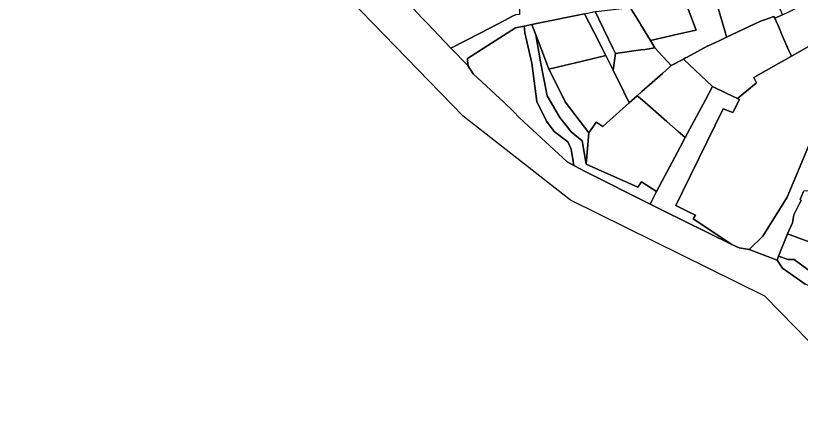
# Model space of a CAD drawing. Header units: inches. Extents: x 469449 to 472390, y 1000542 to 1004361.
# Drawn here: x 470976.1 to 471308.3, y 1000998.3 to 1001167.9 of the extents above; entities that cross this region are included whole.
import ezdxf

# ---------------------------------------------------------------- set-up
doc = ezdxf.new("R2010")
doc.units = ezdxf.units.IN
doc.header["$MEASUREMENT"] = 0
doc.layers.add('Gulele_10_07_New_Parcel', color=7, linetype='Continuous')

msp = doc.modelspace()

# ---------------------------------------------------------------- linework, layer by layer
at = {"layer": 'Gulele_10_07_New_Parcel'}
for points in [[(471342.89, 1000998.27), (471292.88, 1001049.45), (471210.78, 1001089.93), (471165.4, 1001125.5), (470872.58, 1001426.49), (470760.13, 1001545.32)], [(471144.13, 1001170.99), (471148.07, 1001166.84), (471150.05, 1001164.76), (471160.14, 1001154.15), (471167.38, 1001146.82), (471169.54, 1001143.4), (471182.74, 1001131.21), (471186.46, 1001127.6), (471189.21, 1001124.71), (471209.35, 1001106.17), (471212.12, 1001104.68), (471217.45, 1001101.84), (471244.45, 1001088.3), (471250.62, 1001085.21), (471258.61, 1001081.22), (471278.98, 1001071.24), (471282.05, 1001069.91), (471286.24, 1001069.21), (471298.04, 1001064.67), (471300.35, 1001061.25), (471309.95, 1001054.52)], [(471216.64, 1001168.7), (471197.77, 1001164.85), (471194.37, 1001164.16), (471191.13, 1001163.5), (471187.49, 1001162.75), (471167.17, 1001149.76), (471167.38, 1001146.82), (471160.14, 1001154.15), (471172.47, 1001160.55), (471182.8, 1001165.91), (471186.17, 1001167.66), (471187.4, 1001168.3)], [(471321.26, 1001136.32), (471302.33, 1001091.27), (471292.07, 1001074.71), (471286.24, 1001069.21), (471282.05, 1001069.91), (471278.98, 1001071.24), (471262.63, 1001082.14), (471263.54, 1001083.6), (471260.55, 1001085.1), (471255.26, 1001087.7), (471258.1, 1001093.49), (471275.3, 1001128.57), (471279.36, 1001126.96), (471282.15, 1001132.48), (471281.34, 1001132.87), (471289.2, 1001139.39), (471289.4, 1001139.55), (471288.21, 1001141.75), (471298.62, 1001147.67), (471304.1, 1001150.78), (471307.74, 1001152.85), (471319.24, 1001159.38)], [(471309.28, 1001093.61), (471307.81, 1001090.25), (471308.2, 1001089.87), (471307.54, 1001088.54), (471306.99, 1001087.45), (471305.16, 1001083.76), (471304.63, 1001080.44), (471302.54, 1001075.79), (471298.7, 1001066.31), (471298.04, 1001064.67), (471286.24, 1001069.21), (471292.07, 1001074.71), (471302.33, 1001091.27), (471321.26, 1001136.32)]]:
    msp.add_lwpolyline(points, dxfattribs=at)
for points in [[(471172.47, 1001160.55), (471160.14, 1001154.15), (471150.05, 1001164.76), (471148.07, 1001166.84), (471144.13, 1001170.99), (471146.85, 1001173.07), (471148.87, 1001174.6), (471150.93, 1001176.17), (471156.83, 1001179.68), (471162.08, 1001182.81), (471165.39, 1001184.78), (471164.9, 1001185.7), (471171.13, 1001190.28), (471177.9, 1001195.26), (471176.17, 1001191.54), (471175.74, 1001189.03), (471180.65, 1001180.63), (471183.48, 1001180.19), (471186.34, 1001180.16), (471188.95, 1001176.88), (471189.13, 1001168.48), (471187.4, 1001168.3), (471186.17, 1001167.66), (471182.8, 1001165.91)], [(471288.68, 1001179.39), (471290.29, 1001171.29), (471298.63, 1001172.09), (471299.06, 1001171.14), (471300.38, 1001168.21), (471297.13, 1001166.85), (471296.75, 1001167.58), (471292.69, 1001166.17), (471291.12, 1001165.63), (471290.73, 1001165.44), (471276.72, 1001158.84), (471276.23, 1001160.55), (471273.86, 1001168.72), (471272.85, 1001172.2), (471271.67, 1001176.24), (471271.81, 1001176.24), (471277.55, 1001176.64), (471280.93, 1001176.87)], [(471256.08, 1001160.06), (471244.54, 1001157.39), (471240.51, 1001164.03), (471240.18, 1001164.57), (471236.02, 1001171.42), (471245.8, 1001174.74), (471246.12, 1001174.81), (471251.35, 1001175.86), (471258.44, 1001175.99), (471263.85, 1001161.85), (471262.51, 1001161.54)], [(471258.49, 1001149.6), (471253.31, 1001146.84), (471246.43, 1001154.28), (471245.98, 1001155.01), (471244.54, 1001157.39), (471256.08, 1001160.06), (471262.51, 1001161.54), (471263.85, 1001161.85), (471258.44, 1001175.99), (471271.67, 1001176.24), (471272.85, 1001172.2), (471273.86, 1001168.72), (471276.23, 1001160.55), (471276.72, 1001158.84), (471273.57, 1001157.36), (471268.95, 1001155.18), (471268.83, 1001155.12), (471260.04, 1001150.43), (471259.4, 1001150.08)], [(471307.74, 1001152.85), (471304.1, 1001150.78), (471302.67, 1001154.08), (471302.43, 1001154.64), (471302.24, 1001155.08), (471299.98, 1001160.27), (471298.89, 1001162.8), (471297.13, 1001166.85), (471300.38, 1001168.21), (471303.36, 1001169.72), (471306.44, 1001171.28), (471310.37, 1001173.26), (471310.49, 1001173.32), (471312.83, 1001174.5), (471313.51, 1001174.85), (471316.68, 1001176.45), (471319.13, 1001172.07), (471321.54, 1001167.76), (471321.68, 1001167.39), (471323.77, 1001161.96), (471319.24, 1001159.38)], [(471240.45, 1001153.44), (471229.74, 1001151.94), (471228.76, 1001153.96), (471222.71, 1001166.42), (471221.15, 1001169.64), (471222.84, 1001169.85), (471236.02, 1001171.42), (471240.18, 1001164.57), (471240.51, 1001164.03), (471244.54, 1001157.39), (471245.98, 1001155.01), (471246.43, 1001154.28), (471242.34, 1001153.7)], [(471207.99, 1001146.88), (471201.63, 1001145.34), (471199.71, 1001150.32), (471197.04, 1001157.23), (471196.06, 1001159.78), (471194.37, 1001164.16), (471197.77, 1001164.85), (471216.64, 1001168.7), (471220.71, 1001160.83), (471225.44, 1001151.66), (471225.69, 1001151.15), (471215.22, 1001148.62)], [(471222.71, 1001166.42), (471228.76, 1001153.96), (471229.74, 1001151.94), (471228.73, 1001144.95), (471225.69, 1001151.15), (471225.44, 1001151.66), (471220.71, 1001160.83), (471216.64, 1001168.7), (471221.15, 1001169.64)], [(471289.2, 1001139.39), (471281.34, 1001132.87), (471276.83, 1001135.04), (471270.77, 1001137.96), (471258.49, 1001149.6), (471259.4, 1001150.08), (471260.04, 1001150.43), (471268.83, 1001155.12), (471268.95, 1001155.18), (471273.57, 1001157.36), (471276.72, 1001158.84), (471290.73, 1001165.44), (471291.12, 1001165.63), (471292.69, 1001166.17), (471296.75, 1001167.58), (471297.13, 1001166.85), (471298.89, 1001162.8), (471299.98, 1001160.27), (471302.24, 1001155.08), (471302.43, 1001154.64), (471302.67, 1001154.08), (471304.1, 1001150.78), (471298.62, 1001147.67), (471288.21, 1001141.75), (471289.4, 1001139.55)], [(471211.03, 1001111.55), (471212.12, 1001104.68), (471209.35, 1001106.17), (471189.21, 1001124.71), (471186.46, 1001127.6), (471182.74, 1001131.21), (471169.54, 1001143.4), (471167.38, 1001146.82), (471167.17, 1001149.76), (471187.49, 1001162.75), (471191.13, 1001163.5), (471191.44, 1001160.69), (471194.44, 1001147.91), (471196.47, 1001131.63), (471200.52, 1001123.32), (471203.87, 1001118.99), (471209.63, 1001114.62)], [(471196.06, 1001159.78), (471197.97, 1001148.43), (471200.83, 1001134.04), (471206.21, 1001124.96), (471211.03, 1001118.88), (471215.71, 1001115.04), (471217.34, 1001105.24), (471239.13, 1001095.46), (471240.7, 1001097.69), (471247.02, 1001093.64), (471244.45, 1001088.3), (471217.45, 1001101.84), (471212.12, 1001104.68), (471211.03, 1001111.55), (471209.63, 1001114.62), (471203.87, 1001118.99), (471200.52, 1001123.32), (471196.47, 1001131.63), (471194.44, 1001147.91), (471191.44, 1001160.69), (471191.13, 1001163.5), (471194.37, 1001164.16)], [(471197.04, 1001157.23), (471199.71, 1001150.32), (471201.63, 1001145.34), (471203.81, 1001140.93), (471208.47, 1001131.5), (471218.46, 1001118.37), (471217.34, 1001105.24), (471215.71, 1001115.04), (471211.03, 1001118.88), (471206.21, 1001124.96), (471200.83, 1001134.04), (471197.97, 1001148.43), (471196.06, 1001159.78)], [(471235.53, 1001131.07), (471224.52, 1001121.3), (471224.33, 1001121.13), (471222.28, 1001122.48), (471221.64, 1001122.91), (471220.46, 1001121.23), (471218.46, 1001118.37), (471208.47, 1001131.5), (471203.81, 1001140.93), (471201.63, 1001145.34), (471207.99, 1001146.88), (471215.22, 1001148.62), (471225.69, 1001151.15), (471228.73, 1001144.95), (471233.24, 1001135.74)], [(471238.96, 1001134.11), (471235.53, 1001131.07), (471233.24, 1001135.74), (471228.73, 1001144.95), (471229.74, 1001151.94), (471240.45, 1001153.44), (471242.34, 1001153.7), (471246.43, 1001154.28), (471253.31, 1001146.84), (471252.71, 1001146.3), (471249.61, 1001143.56), (471240.94, 1001135.87)], [(471267.75, 1001132.33), (471259.24, 1001116.45), (471256.26, 1001119.05), (471251.44, 1001123.24), (471244.34, 1001129.42), (471243.29, 1001130.34), (471243.09, 1001130.52), (471240.3, 1001132.95), (471238.96, 1001134.11), (471240.94, 1001135.87), (471249.61, 1001143.56), (471252.71, 1001146.3), (471253.31, 1001146.84), (471258.49, 1001149.6), (471270.77, 1001137.96)], [(471282.15, 1001132.48), (471279.36, 1001126.96), (471275.3, 1001128.57), (471258.1, 1001093.49), (471255.26, 1001087.7), (471260.55, 1001085.1), (471263.54, 1001083.6), (471262.63, 1001082.14), (471278.98, 1001071.24), (471258.61, 1001081.22), (471250.62, 1001085.21), (471244.45, 1001088.3), (471247.02, 1001093.64), (471257.04, 1001112.33), (471259.24, 1001116.45), (471267.75, 1001132.33), (471270.77, 1001137.96), (471276.83, 1001135.04), (471281.34, 1001132.87)], [(471251.44, 1001123.24), (471256.26, 1001119.05), (471259.24, 1001116.45), (471257.04, 1001112.33), (471247.02, 1001093.64), (471240.7, 1001097.69), (471239.13, 1001095.46), (471217.34, 1001105.24), (471218.46, 1001118.37), (471220.46, 1001121.23), (471221.64, 1001122.91), (471222.28, 1001122.48), (471224.33, 1001121.13), (471224.52, 1001121.3), (471235.53, 1001131.07), (471238.96, 1001134.11), (471240.3, 1001132.95), (471243.09, 1001130.52), (471243.29, 1001130.34), (471244.34, 1001129.42)], [(471328.95, 1001076.31), (471326.1, 1001067.25), (471321.57, 1001068.63), (471311.27, 1001072.51), (471302.54, 1001075.79), (471304.63, 1001080.44), (471305.16, 1001083.76), (471306.99, 1001087.45), (471307.54, 1001088.54), (471308.2, 1001089.87), (471307.81, 1001090.25), (471309.28, 1001093.61), (471309.36, 1001093.88), (471317.69, 1001094.63), (471325.49, 1001095.32), (471330.19, 1001095.74), (471330.25, 1001094.75), (471330.33, 1001093.36), (471330.1, 1001091.89), (471329.17, 1001086.09), (471328.8, 1001083.78), (471328.48, 1001081.77), (471330.51, 1001081.28)], [(471311.27, 1001072.51), (471321.57, 1001068.63), (471326.1, 1001067.25), (471325.17, 1001062.49), (471320.28, 1001055.64), (471313.96, 1001058.6), (471305.23, 1001064.95), (471302.79, 1001064.95), (471298.7, 1001066.31), (471302.54, 1001075.79)], [(471320.28, 1001055.64), (471329.22, 1001050.51), (471329.64, 1001050.96), (471335.57, 1001048.27), (471343.99, 1001039.71), (471341.62, 1001032.47), (471338.13, 1001027.58), (471336.31, 1001027.09), (471334.29, 1001028.91), (471333.95, 1001029.37), (471335.61, 1001032.12), (471338.2, 1001038.62), (471333.87, 1001044), (471330.38, 1001046.65), (471318.64, 1001050.98), (471309.95, 1001054.52), (471300.35, 1001061.25), (471298.04, 1001064.67), (471298.7, 1001066.31), (471302.79, 1001064.95), (471305.23, 1001064.95), (471313.96, 1001058.6)]]:
    msp.add_lwpolyline(points, close=True, dxfattribs=at)

doc.saveas('drawing.dxf')
